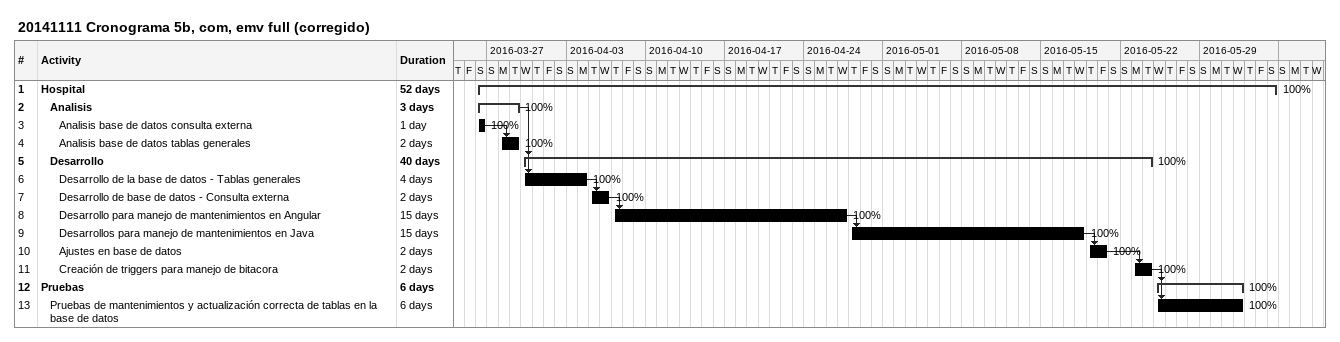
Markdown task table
20141111 Cronograma 5b, com, emv full (corregido)

| ID | Level | Task | Duration | Start | Finish | Predecessors | % complete |
|---|---|---|---|---|---|---|---|
| 1 | 1 | **Hospital** | 52d | 2016-03-26 | 2016-06-04 |  | 100 |
| 2 | 2 | **Analisis** | 3d | 2016-03-26 | 2016-03-29 |  | 100 |
| 3 | 3 | Analisis base de datos consulta externa | 1d | 2016-03-26 | 2016-03-26 |  | 100 |
| 4 | 3 | Analisis base de datos tablas generales | 2d | 2016-03-28 | 2016-03-29 | 3 | 100 |
| 5 | 2 | **Desarrollo** | 40d | 2016-03-30 | 2016-05-24 | 2 | 100 |
| 6 | 3 | Desarrollo de la base de datos - Tablas generales | 4d | 2016-03-30 | 2016-04-04 | 2 | 100 |
| 7 | 3 | Desarrollo de base de datos - Consulta externa | 2d | 2016-04-05 | 2016-04-06 | 6 | 100 |
| 8 | 3 | Desarrollo para manejo de mantenimientos en Angular | 15d | 2016-04-07 | 2016-04-27 | 7 | 100 |
| 9 | 3 | Desarrollos para manejo de mantenimientos en Java | 15d | 2016-04-28 | 2016-05-18 | 8 | 100 |
| 10 | 3 | Ajustes en base de datos | 2d | 2016-05-19 | 2016-05-20 | 9 | 100 |
| 11 | 3 | Creación de triggers para manejo de bitacora | 2d | 2016-05-23 | 2016-05-24 | 10 | 100 |
| 12 | 1 | **Pruebas** | 6d | 2016-05-25 | 2016-06-01 | 11 | 100 |
| 13 | 2 | Pruebas de mantenimientos y actualización correcta de tablas en la base de datos | 6d | 2016-05-25 | 2016-06-01 | 11 | 100 |
